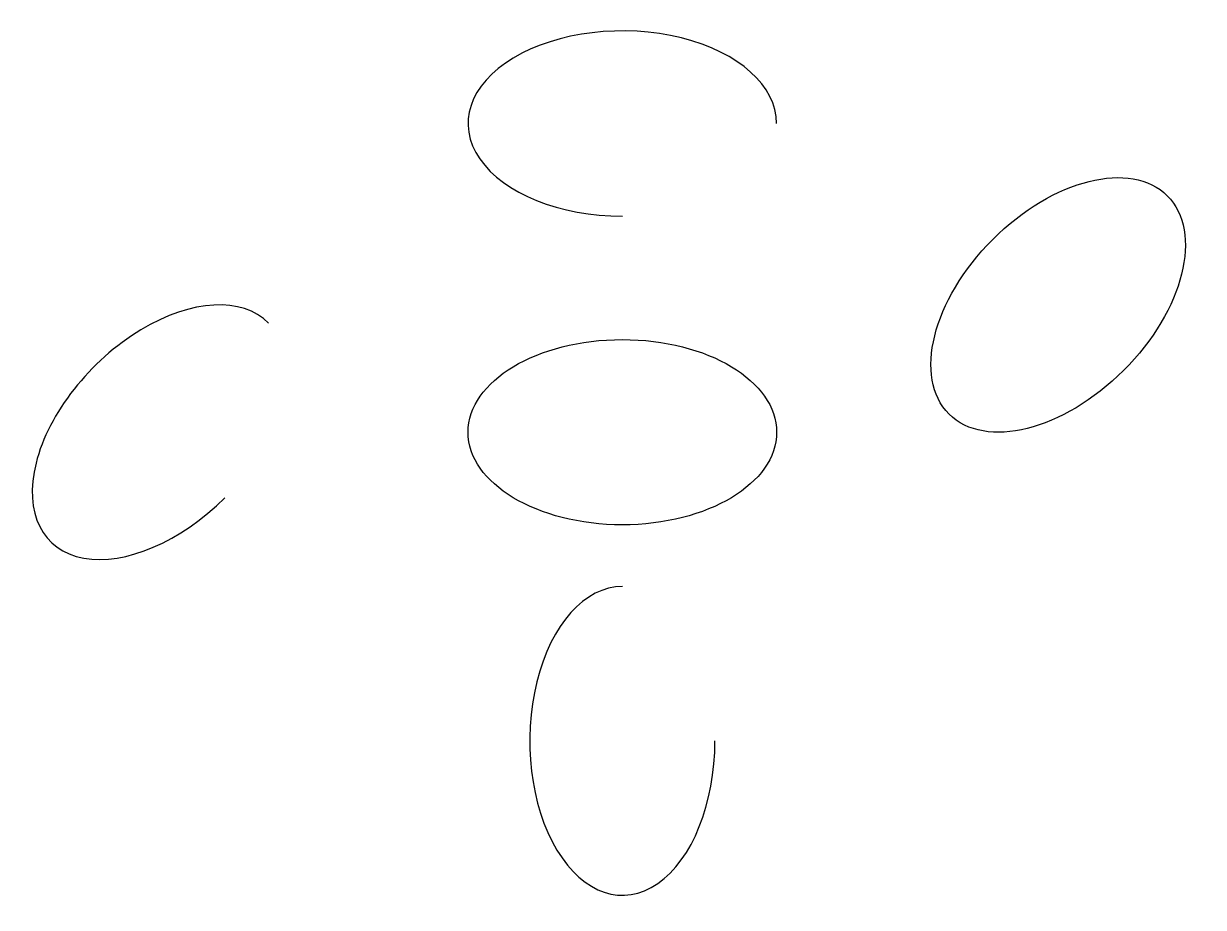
# Model space of a CAD drawing. Header units: millimetres. Extents: x -194 to 188, y -154 to 132.
import ezdxf

# ---------------------------------------------------------------- set-up
doc = ezdxf.new("R2010")
doc.units = ezdxf.units.MM

msp = doc.modelspace()

# ---------------------------------------------------------------- linework, layer by layer
for centre, major_axis in [((0, 100), (50, 0)), ((-150, 0), (35.36, 35.36)), ((0, -100), (0, 50))]:
    msp.add_ellipse(centre, major_axis=major_axis, ratio=0.6, start_param=0, end_param=4.712389)
for centre, major_axis in [((141.23, 41.23), (35.36, 35.36)), ((0, 0), (50, 0))]:
    msp.add_ellipse(centre, major_axis=major_axis, ratio=0.6)

doc.saveas('drawing.dxf')
